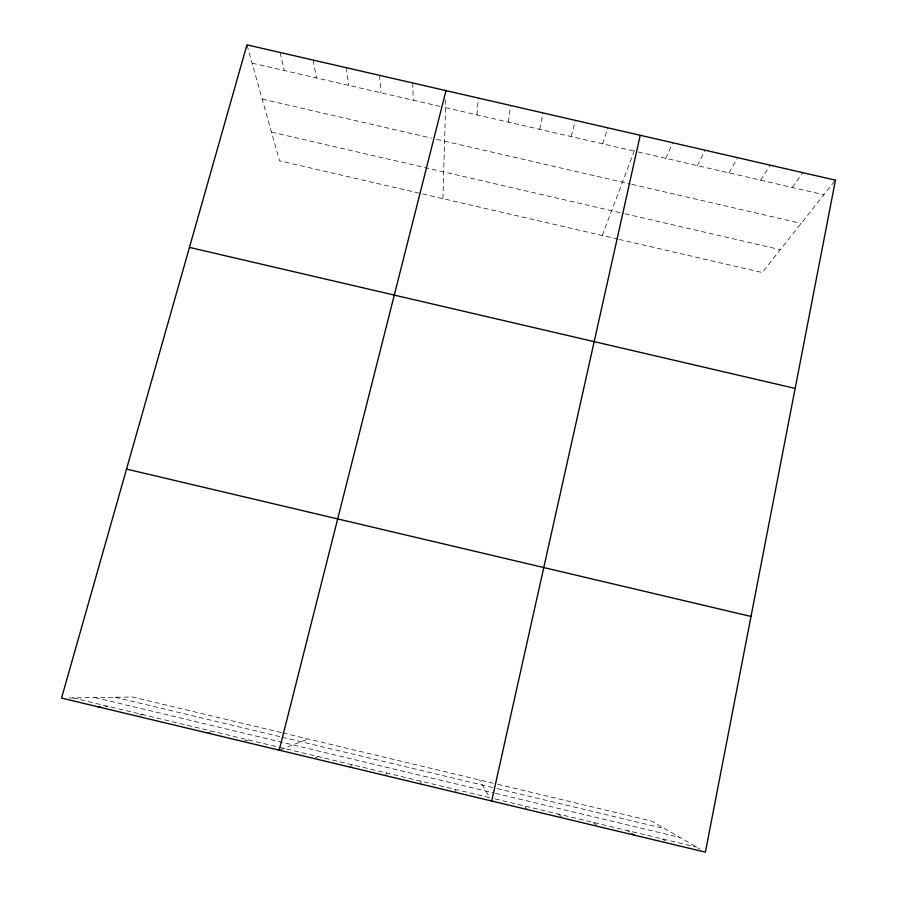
<?xml version="1.0" encoding="UTF-8"?>
<svg xmlns="http://www.w3.org/2000/svg" width="897" height="897" viewBox="0 0 897 897"><rect width="100%" height="100%" fill="white"/><g stroke="black" fill="none" stroke-linecap="round" stroke-linejoin="round"><path stroke-width="0.67" stroke-dasharray="4.49 3.36" d="M442.95 198.641L445.742 99.791M476.912 114.861L478.303 98.053M420.727 784.034L420.985 781.197M508.319 122.093L510.628 105.487M539.759 129.336L542.988 112.921M571.232 136.568L575.369 120.366M602.717 143.823L607.785 127.823M602.223 235.496L635.614 147.433M665.787 158.343L672.694 142.746M697.35 165.609L705.188 150.225M385.295 775.557L386.652 772.979M728.947 172.874L737.715 157.704M760.578 180.151L770.265 165.183M792.23 187.439L802.849 172.673M834.636 181.216L762.181 272.509L619.524 239.499M349.897 767.081L352.353 764.771M314.533 758.627L318.076 756.575M280.369 749.724L308.176 738.993M243.995 741.169L248.592 739.947M206.512 732.771L213.385 731.526M139.158 715.01L143.06 714.707M105.398 706.41L107.943 706.298M69.091 697.967L132.442 696.991L281.501 732.614M252.079 63.115L442.826 107.023M445.517 107.64L634.235 151.077M638.182 151.985L823.906 194.739M262.193 99.107L431.334 138.116M436.626 139.338L630.546 184.053M631.903 184.367L801.156 223.398M271.477 132.117L623.65 213.486M624.985 213.789L780.3 249.68M618.19 239.185L279.55 160.832L246.944 44.85M282.835 732.939L496.456 784M497.757 784.314L651.682 821.103L700.019 849.044M115.119 697.249L280.839 736.886M282.196 737.199L495.682 788.25M497.005 788.564L664.789 828.682M95.015 697.563L494.023 792.993M495.368 793.318L680.016 837.484M72.87 697.911L489.751 797.646L479.536 779.953M495.043 798.913L696.801 847.183M662.21 838.908L665.417 840.926M627.653 830.644L629.784 832.113M593.13 822.381L597.335 825.711M558.64 814.128L562.789 818.03M524.936 806.795L527.223 809.52M455.351 789.416L456.192 792.522M280.043 52.463L284.248 70.515M313.176 60.077L316.45 77.927M346.343 67.701L348.675 85.35M379.532 75.337L380.933 92.772M412.755 82.973L413.214 100.206"/><path stroke-width="1.35" d="M491.691 801.01L640.223 135.279M279.202 750.172L446 90.619M97.728 706.746L100.285 706.634M189.458 247.404L795.146 388.423M126.533 469.086L751.013 616.463M631.903 833.593L634.022 835.073M835.455 180.174L705.39 852.15L61.545 698.079L246.944 44.85L835.455 180.174"/></g></svg>
